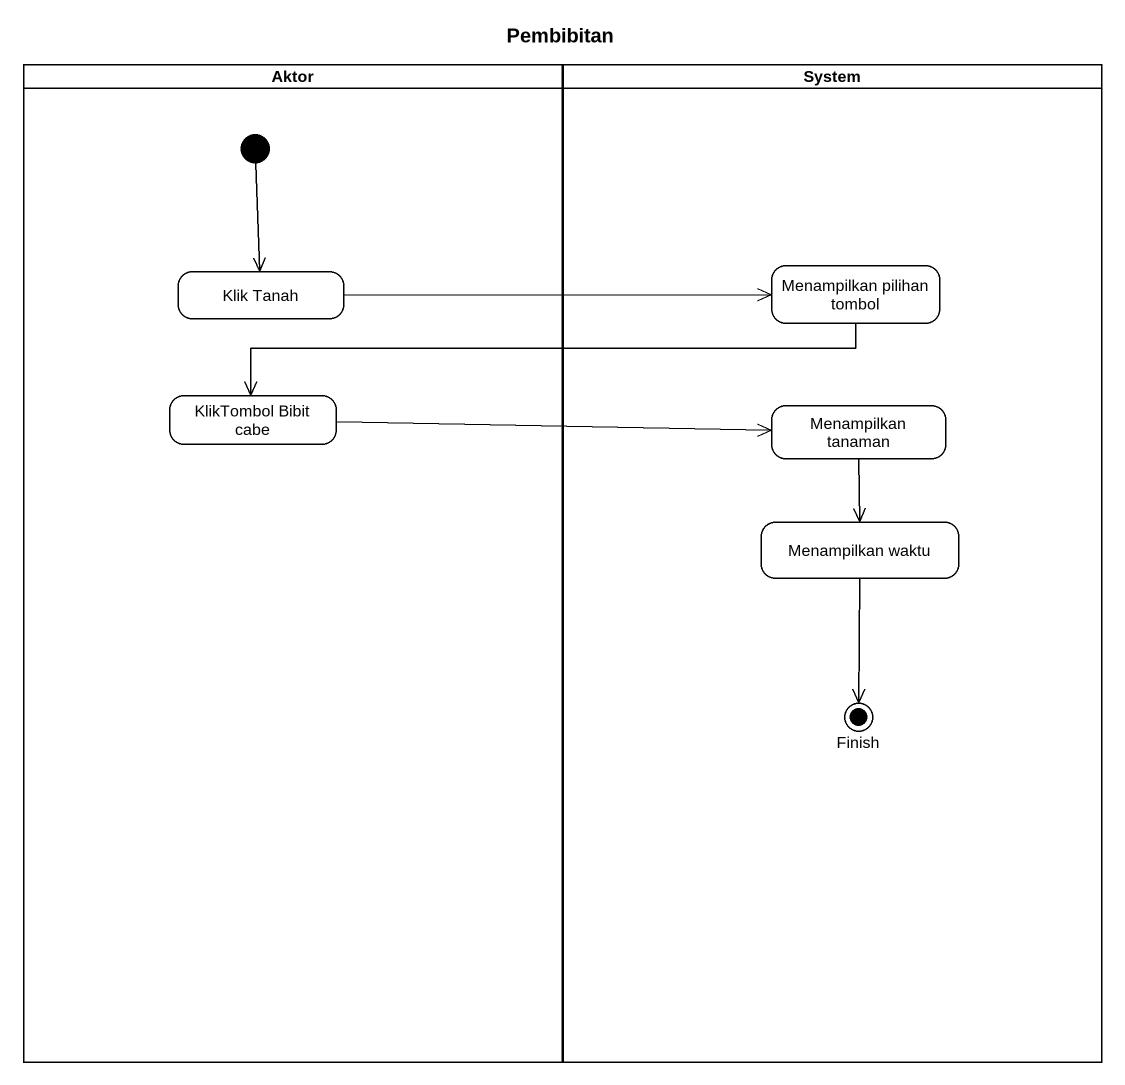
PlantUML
@startuml
title Pembibitan
hide empty description
state Aktor <<partition>> {
  state "Klik Tanah" as Klik_Tanah
  state "KlikTombol Bibit cabe" as KlikTombol_Bibit_cabe
  [*] --> Klik_Tanah
}
state System <<partition>> {
  state "Menampilkan pilihan tombol" as Menampilkan_pilihan_tombol
  state "Menampilkan tanaman" as Menampilkan_tanaman
  state "Menampilkan waktu" as Menampilkan_waktu
  state Finish <<end>>
}
Klik_Tanah -right-> Menampilkan_pilihan_tombol
Menampilkan_pilihan_tombol -left-> KlikTombol_Bibit_cabe
KlikTombol_Bibit_cabe -right-> Menampilkan_tanaman
Menampilkan_tanaman --> Menampilkan_waktu
Menampilkan_waktu --> Finish
@enduml
